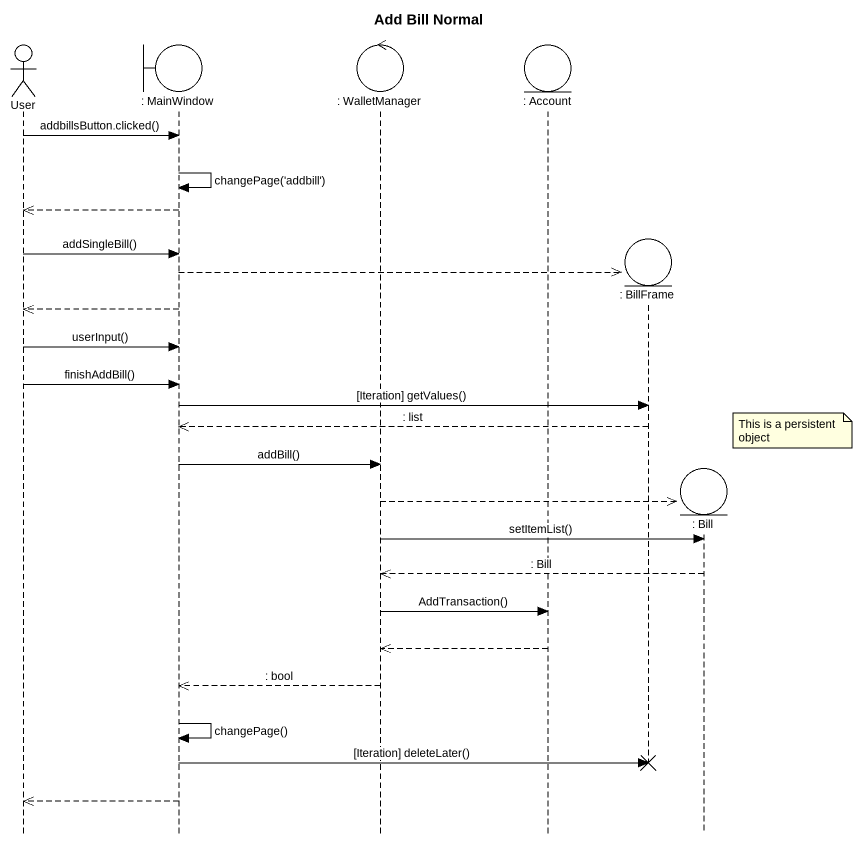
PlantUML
@startuml
title Add Bill Normal
hide footbox
actor User
boundary ": MainWindow" as MainWindow
control ": WalletManager" as WalletManager
entity ": Account" as Account
entity ": BillFrame" as BillFrame
entity ": Bill" as Bill

User -> MainWindow : addbillsButton.clicked()
MainWindow -> MainWindow : changePage('addbill')
MainWindow -->> User
User -> MainWindow : addSingleBill()
MainWindow -->> BillFrame **
MainWindow -->> User
User -> MainWindow : userInput()
User -> MainWindow : finishAddBill()
MainWindow -> BillFrame : [Iteration] getValues()
BillFrame -->> MainWindow : : list
note right of Bill : This is a persistent object
MainWindow -> WalletManager : addBill()
WalletManager -->> Bill **
WalletManager -> Bill : setItemList()
Bill -->> WalletManager : : Bill
WalletManager -> Account : AddTransaction()
Account -->> WalletManager
WalletManager -->> MainWindow : : bool
MainWindow -> MainWindow : changePage()
MainWindow -> BillFrame !! : [Iteration] deleteLater()
MainWindow -->> User
@enduml
